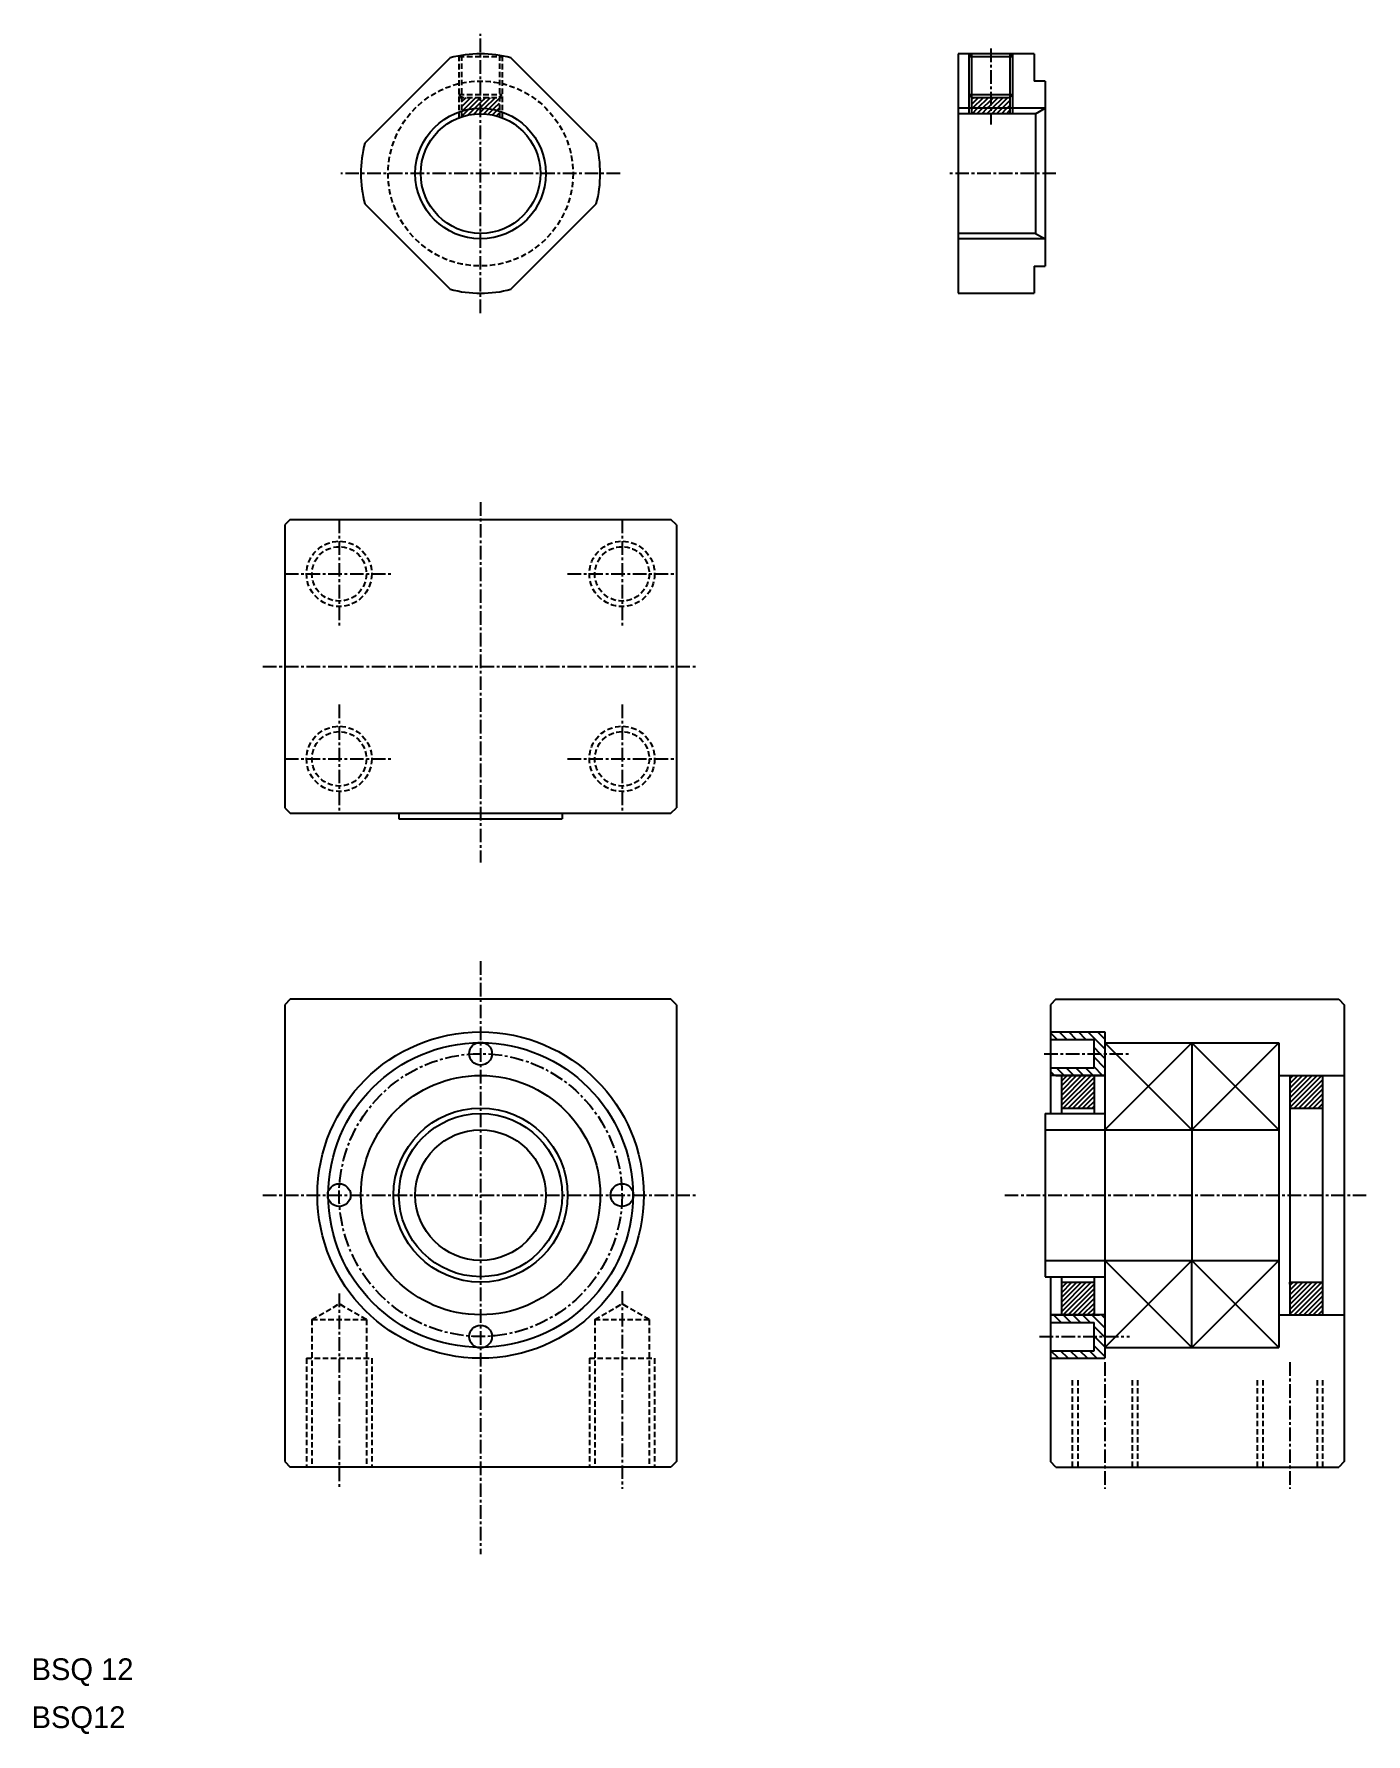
# Model space of a CAD drawing. Extents: x -2 to 120, y 55 to 211.
import ezdxf

# ---------------------------------------------------------------- set-up
doc = ezdxf.new("R2010")
doc.units = 0
doc.linetypes.add('CENTER', pattern=[2, 1.25, -0.25, 0.25, -0.25])
doc.linetypes.add('DASHED', pattern=[0.75, 0.5, -0.25])
doc.layers.get('0').update_dxf_attribs({"linetype": 'CONTINUOUS'})
doc.layers.add('CENTER', color=1, linetype='CENTER')

# ---------------------------------------------------------------- blocks, each defined once
blk = doc.blocks.new('*X27')
at = {"color": 0, "linetype": 'CONTINUOUS'}
for p, q in [((91.88, 118.75), (91.27, 119.36)), ((92.76, 118.75), (92.06, 119.45)), ((93.64, 118.75), (92.94, 119.45)), ((94.53, 118.75), (93.83, 119.45)), ((96.27, 117.89), (94.71, 119.45)), ((96.27, 118.78), (95.6, 119.45)), ((95.83, 117.45), (95.27, 118.01)), ((96.27, 117.01), (95.83, 117.45)), ((91.64, 115.45), (91.27, 115.82)), ((92.53, 115.45), (91.83, 116.15)), ((93.41, 115.45), (92.71, 116.15)), ((94.29, 115.45), (93.59, 116.15)), ((95.18, 115.45), (94.48, 116.15)), ((96.27, 116.12), (95.27, 117.12)), ((96.06, 115.45), (95.27, 116.24)), ((91.36, 92.75), (91.27, 92.84)), ((92.24, 92.75), (91.54, 93.45)), ((93.13, 92.75), (92.43, 93.45)), ((94.01, 92.75), (93.31, 93.45)), ((94.9, 92.75), (94.2, 93.45)), ((96.27, 92.26), (95.08, 93.45)), ((96.2, 91.45), (95.27, 92.37)), ((96.27, 93.14), (95.96, 93.45)), ((95.31, 91.45), (95.27, 91.49)), ((96.27, 90.49), (95.31, 91.45)), ((96.27, 91.37), (96.2, 91.45)), ((92.01, 89.45), (91.31, 90.15)), ((92.89, 89.45), (92.19, 90.15)), ((93.78, 89.45), (93.08, 90.15)), ((94.66, 89.45), (93.96, 90.15)), ((95.54, 89.45), (94.84, 90.15)), ((96.27, 89.61), (95.27, 90.61))]:
    blk.add_line(p, q, dxfattribs=at)
blk = doc.blocks.new('*X28')
at = {"color": 0, "linetype": 'CONTINUOUS'}
for p, q in [((92.27, 112.72), (95, 115.45)), ((92.27, 113.16), (94.56, 115.45)), ((92.27, 113.6), (94.11, 115.45)), ((92.27, 114.04), (93.67, 115.45)), ((92.27, 114.48), (93.23, 115.45)), ((92.27, 114.93), (92.79, 115.45)), ((92.27, 115.37), (92.35, 115.45)), ((92.44, 112.45), (95.27, 115.27)), ((92.88, 112.45), (95.27, 114.83)), ((93.32, 112.45), (95.27, 114.39)), ((93.77, 112.45), (95.27, 113.95)), ((94.21, 112.45), (95.27, 113.51)), ((94.65, 112.45), (95.27, 113.06)), ((95.09, 112.45), (95.27, 112.62)), ((92.27, 93.71), (95, 96.45)), ((92.27, 94.15), (94.56, 96.45)), ((92.27, 94.6), (94.12, 96.45)), ((92.27, 95.04), (93.68, 96.45)), ((92.27, 95.48), (93.23, 96.45)), ((92.27, 95.92), (92.79, 96.45)), ((92.27, 96.36), (92.35, 96.45)), ((92.44, 93.45), (95.27, 96.27)), ((92.88, 93.45), (95.27, 95.83)), ((93.33, 93.45), (95.27, 95.39)), ((93.77, 93.45), (95.27, 94.94)), ((94.21, 93.45), (95.27, 94.5)), ((94.65, 93.45), (95.27, 94.06)), ((95.09, 93.45), (95.27, 93.62))]:
    blk.add_line(p, q, dxfattribs=at)
blk = doc.blocks.new('*X29')
at = {"color": 0, "linetype": 'CONTINUOUS'}
for p, q in [((113.27, 112.5), (116.21, 115.45)), ((113.27, 112.94), (115.77, 115.45)), ((113.27, 113.39), (115.33, 115.45)), ((113.27, 113.83), (114.88, 115.45)), ((113.27, 114.27), (114.44, 115.45)), ((113.27, 114.71), (114, 115.45)), ((113.27, 115.15), (113.56, 115.45)), ((113.65, 112.45), (116.27, 115.06)), ((114.09, 112.45), (116.27, 114.62)), ((114.54, 112.45), (116.27, 114.18)), ((114.98, 112.45), (116.27, 113.73)), ((115.42, 112.45), (116.27, 113.29)), ((115.86, 112.45), (116.27, 112.85)), ((113.27, 93.5), (116.21, 96.45)), ((113.27, 93.94), (115.77, 96.45)), ((113.27, 94.38), (115.33, 96.45)), ((113.27, 94.82), (114.89, 96.45)), ((113.27, 95.27), (114.45, 96.45)), ((113.27, 95.71), (114, 96.45)), ((113.27, 96.15), (113.56, 96.45)), ((113.66, 93.45), (116.27, 96.06)), ((114.1, 93.45), (116.27, 95.62)), ((114.54, 93.45), (116.27, 95.17)), ((114.98, 93.45), (116.27, 94.73)), ((115.42, 93.45), (116.27, 94.29)), ((115.87, 93.45), (116.27, 93.85))]:
    blk.add_line(p, q, dxfattribs=at)

msp = doc.modelspace()

# ---------------------------------------------------------------- linework, layer by layer
for p, q in [((36.08, 208.99), (28.24, 201.14)), ((49.52, 201.14), (41.67, 208.99)), ((82.77, 209.35), (82.77, 187.35)), ((89.77, 209.35), (82.77, 209.35)), ((83.77, 209.35), (83.77, 203.85)), ((83.77, 209.1), (84.02, 209.35)), ((87.77, 209.1), (87.52, 209.35)), ((87.77, 209.35), (87.77, 203.85)), ((89.77, 209.35), (89.77, 206.85)), ((90.77, 206.85), (89.77, 206.85)), ((90.77, 206.85), (90.77, 189.85)), ((84.02, 205.35), (83.77, 205.6)), ((84.02, 205.35), (87.52, 205.35)), ((87.52, 205.35), (87.77, 205.6)), ((89.9, 203.85), (82.77, 203.85)), ((89.9, 203.85), (90.77, 204.35)), ((89.9, 203.85), (89.9, 192.85)), ((28.24, 195.55), (36.08, 187.71)), ((41.67, 187.71), (49.52, 195.55)), ((89.9, 192.85), (82.77, 192.85)), ((89.9, 192.85), (90.77, 192.35)), ((45.59, 191.63), (45.59, 191.63)), ((43.63, 189.67), (43.63, 189.67)), ((89.77, 189.85), (89.77, 187.35)), ((89.77, 189.85), (90.77, 189.85)), ((82.77, 187.35), (89.77, 187.35))]:
    msp.add_line(p, q)
at = {"color": 3, "linetype": 'DASHED'}
for p, q in [((36.88, 209.17), (36.88, 203.47)), ((36.88, 209.1), (40.88, 209.1)), ((37.13, 209.21), (37.13, 203.56)), ((40.63, 209.21), (40.63, 203.56)), ((40.88, 209.17), (40.88, 203.47)), ((36.88, 205.6), (40.88, 205.6)), ((37.13, 205.35), (36.88, 205.6)), ((36.88, 205.35), (40.88, 205.35)), ((40.63, 205.35), (40.88, 205.6)), ((23.38, 93), (25.88, 94.45)), ((28.38, 93), (25.88, 94.45)), ((49.38, 93), (51.88, 94.45)), ((54.38, 93), (51.88, 94.45)), ((23.38, 93), (23.38, 79.45)), ((23.38, 93), (28.38, 93)), ((28.38, 93), (28.38, 79.45)), ((49.38, 93), (49.38, 79.45)), ((49.38, 93), (54.38, 93)), ((54.38, 93), (54.38, 79.45)), ((22.88, 89.45), (28.88, 89.45)), ((22.88, 89.45), (22.88, 79.45)), ((28.88, 89.45), (28.88, 79.45)), ((48.88, 89.45), (54.88, 89.45)), ((48.88, 89.45), (48.88, 79.45)), ((54.88, 89.45), (54.88, 79.45)), ((93.27, 87.45), (93.27, 79.45)), ((93.77, 87.45), (93.77, 79.45)), ((98.77, 87.45), (98.77, 79.45)), ((99.27, 87.45), (99.27, 79.45)), ((110.27, 87.45), (110.27, 79.45)), ((110.77, 87.45), (110.77, 79.45)), ((115.77, 87.45), (115.77, 79.45)), ((116.27, 87.45), (116.27, 79.45))]:
    msp.add_line(p, q, dxfattribs=at)
at = {"color": 3}
for p, q in [((83.77, 209.1), (87.77, 209.1)), ((84.02, 209.35), (84.02, 203.85)), ((87.52, 209.35), (87.52, 203.85)), ((37.13, 204.48), (38, 205.35)), ((37.13, 204.93), (37.55, 205.35)), ((37.45, 204.35), (38.45, 205.35)), ((37.9, 204.35), (38.88, 205.33)), ((38.35, 204.35), (38.88, 204.88)), ((38.88, 204.43), (39.79, 205.35)), ((38.88, 204.88), (39.35, 205.35)), ((38.88, 205.33), (38.9, 205.35)), ((39.24, 204.35), (40.24, 205.35)), ((39.69, 204.35), (40.63, 205.28)), ((40.14, 204.35), (40.63, 204.83)), ((83.77, 205.6), (87.77, 205.6)), ((84.02, 204.7), (84.66, 205.35)), ((84.02, 205.15), (84.22, 205.35)), ((84.11, 204.35), (85.11, 205.35)), ((84.56, 204.35), (85.56, 205.35)), ((85.01, 204.35), (85.77, 205.1)), ((85.77, 204.66), (86.46, 205.35)), ((85.77, 205.1), (86.01, 205.35)), ((85.77, 205.33), (85.79, 205.35)), ((85.91, 204.35), (86.91, 205.35)), ((86.36, 204.35), (87.36, 205.35)), ((86.81, 204.35), (87.52, 205.06)), ((37.13, 203.58), (37.9, 204.35)), ((37.13, 204.03), (37.45, 204.35)), ((37.72, 203.73), (38.35, 204.35)), ((38.26, 203.81), (38.79, 204.35)), ((38.74, 203.85), (38.88, 203.98)), ((38.79, 204.35), (38.88, 204.43)), ((38.88, 203.98), (39.24, 204.35)), ((39.18, 203.84), (39.69, 204.35)), ((39.59, 203.8), (40.14, 204.35)), ((39.98, 203.74), (40.59, 204.35)), ((40.34, 203.65), (40.63, 203.94)), ((40.59, 204.35), (40.63, 204.39)), ((90.77, 204.35), (82.77, 204.35)), ((84.02, 204.25), (84.11, 204.35)), ((84.06, 203.85), (84.56, 204.35)), ((84.51, 203.85), (85.01, 204.35)), ((84.96, 203.85), (85.46, 204.35)), ((85.41, 203.85), (85.77, 204.21)), ((85.46, 204.35), (85.77, 204.66)), ((85.77, 204.21), (85.91, 204.35)), ((85.86, 203.85), (86.36, 204.35)), ((86.31, 203.85), (86.81, 204.35)), ((86.76, 203.85), (87.26, 204.35)), ((87.21, 203.85), (87.52, 204.16)), ((87.26, 204.35), (87.52, 204.61)), ((90.77, 192.35), (82.77, 192.35))]:
    msp.add_line(p, q, dxfattribs=at)
at = {"color": 7, "linetype": 'CONTINUOUS'}
for p, q in [((21.38, 166.55), (20.88, 166.05)), ((20.88, 166.05), (20.88, 140.05)), ((21.38, 166.55), (56.38, 166.55)), ((56.88, 166.05), (56.38, 166.55)), ((56.88, 166.05), (56.88, 140.05)), ((20.88, 140.05), (21.38, 139.55)), ((21.38, 139.55), (56.38, 139.55)), ((31.38, 139.55), (31.38, 139.05)), ((46.38, 139.55), (46.38, 139.05)), ((56.38, 139.55), (56.88, 140.05)), ((31.38, 139.05), (46.38, 139.05)), ((21.38, 122.45), (20.88, 121.95)), ((20.88, 121.95), (20.88, 79.95)), ((56.38, 122.45), (21.38, 122.45)), ((56.88, 121.95), (56.38, 122.45)), ((56.88, 121.95), (56.88, 79.95)), ((91.77, 122.45), (91.27, 121.95)), ((91.27, 121.95), (91.27, 111.95)), ((91.77, 122.45), (117.77, 122.45)), ((117.77, 122.45), (118.27, 121.95)), ((118.27, 121.95), (118.27, 79.95)), ((91.27, 119.45), (96.27, 119.45)), ((96.27, 119.45), (96.27, 89.45)), ((91.27, 118.75), (95.27, 118.75)), ((95.27, 116.15), (95.27, 118.75)), ((96.27, 118.45), (96.27, 90.45)), ((96.27, 118.45), (96.27, 90.45)), ((96.27, 118.45), (112.27, 118.45)), ((96.27, 118.45), (112.27, 118.45)), ((104.27, 118.45), (104.27, 98.45)), ((112.27, 118.45), (112.27, 90.45)), ((112.27, 118.45), (112.27, 90.45)), ((91.27, 116.15), (95.27, 116.15)), ((96.27, 115.45), (91.27, 115.45)), ((91.77, 115.45), (96.27, 115.45)), ((92.27, 115.45), (92.27, 111.95)), ((95.27, 115.45), (95.27, 111.95)), ((112.27, 115.45), (118.27, 115.45)), ((113.27, 115.45), (118.27, 115.45)), ((113.27, 115.45), (113.27, 93.45)), ((116.27, 115.45), (116.27, 93.45)), ((113.27, 112.65), (113.27, 112.45)), ((90.77, 111.95), (90.77, 96.95)), ((90.77, 111.95), (96.27, 111.95)), ((92.27, 112.45), (95.27, 112.45)), ((113.27, 112.45), (116.27, 112.45)), ((90.77, 110.45), (96.27, 110.45)), ((96.27, 110.45), (112.27, 110.45)), ((90.77, 98.45), (96.27, 98.45)), ((96.27, 98.45), (112.27, 98.45)), ((104.27, 90.45), (104.27, 98.45)), ((90.77, 96.95), (96.27, 96.95)), ((91.27, 96.95), (91.27, 79.95)), ((92.27, 96.95), (92.27, 93.45)), ((95.27, 96.95), (95.27, 93.45)), ((92.27, 96.45), (95.27, 96.45)), ((113.27, 96.45), (116.27, 96.45)), ((113.27, 96.25), (113.27, 96.45)), ((91.27, 93.45), (95.77, 93.45)), ((96.27, 93.45), (91.27, 93.45)), ((91.27, 92.75), (95.27, 92.75)), ((95.27, 90.15), (95.27, 92.75)), ((112.27, 93.45), (118.27, 93.45)), ((113.27, 93.45), (118.27, 93.45)), ((91.27, 90.15), (95.27, 90.15)), ((91.27, 89.45), (96.27, 89.45)), ((96.27, 90.45), (112.27, 90.45)), ((96.27, 90.45), (112.27, 90.45)), ((20.88, 79.95), (21.38, 79.45)), ((56.88, 79.95), (56.38, 79.45)), ((91.77, 79.45), (91.27, 79.95)), ((118.27, 79.95), (117.77, 79.45)), ((56.38, 79.45), (21.38, 79.45)), ((91.77, 79.45), (117.77, 79.45))]:
    msp.add_line(p, q, dxfattribs=at)
at = {"color": 3, "linetype": 'CONTINUOUS'}
for p, q in [((96.27, 118.45), (104.27, 110.45)), ((104.27, 118.45), (96.27, 110.45)), ((104.27, 118.45), (112.27, 110.45)), ((112.27, 118.45), (104.27, 110.45)), ((96.27, 98.45), (104.27, 90.45)), ((104.27, 98.45), (96.27, 90.45)), ((104.27, 98.45), (112.27, 90.45)), ((112.27, 98.45), (104.27, 90.45))]:
    msp.add_line(p, q, dxfattribs=at)
at = {"color": 3, "linetype": 'DASHED'}
for centre, radius in [((38.88, 198.35), 8.5), ((25.88, 161.55), 3), ((51.88, 161.55), 3), ((25.88, 161.55), 2.5), ((51.88, 161.55), 2.5), ((25.88, 144.55), 3), ((25.88, 144.55), 2.5), ((51.88, 144.55), 3), ((51.88, 144.55), 2.5)]:
    msp.add_circle(centre, radius, dxfattribs=at)
at = {"color": 3}
msp.add_circle((38.88, 198.35), 6, dxfattribs=at)
msp.add_circle((38.88, 198.35), 5.5)
at = {"color": 7, "linetype": 'CONTINUOUS'}
for centre, radius in [((38.88, 104.45), 15), ((38.88, 117.45), 1.05), ((38.88, 104.45), 11), ((38.88, 104.45), 7.5), ((38.88, 104.45), 6), ((25.88, 104.45), 1.05), ((51.88, 104.45), 1.05), ((38.88, 91.45), 1.05)]:
    msp.add_circle(centre, radius, dxfattribs=at)
at = {"color": 3, "linetype": 'CONTINUOUS'}
for radius in [14, 8]:
    msp.add_circle((38.88, 104.45), radius, dxfattribs=at)
for start, end in [(75.2726, 104.7274), (165.2726, 194.7274), (345.2726, 14.7274), (255.2726, 284.7274)]:
    msp.add_arc((38.88, 198.35), 11, start, end)
at = {"layer": 'CENTER', "color": 1, "linetype": 'CENTER'}
for p, q in [((38.88, 185.52), (38.88, 211.18)), ((85.77, 209.85), (85.77, 202.85)), ((51.7, 198.35), (26.05, 198.35)), ((91.77, 198.35), (81.77, 198.35)), ((38.88, 168.13), (38.88, 135.03)), ((25.88, 166.55), (25.88, 156.55)), ((51.88, 166.55), (51.88, 156.55)), ((20.88, 161.55), (30.88, 161.55)), ((46.88, 161.55), (56.88, 161.55)), ((18.88, 153.05), (58.88, 153.05)), ((25.88, 149.55), (25.88, 139.55)), ((51.88, 149.55), (51.88, 139.55)), ((20.88, 144.55), (30.88, 144.55)), ((46.88, 144.55), (56.88, 144.55)), ((38.88, 125.95), (38.88, 71.45)), ((90.68, 117.45), (98.52, 117.45)), ((18.88, 104.45), (58.88, 104.45)), ((87.06, 104.45), (120.27, 104.45)), ((25.88, 95.39), (25.88, 77.45)), ((51.88, 95.61), (51.88, 77.45)), ((90.27, 91.45), (98.52, 91.45)), ((96.27, 89.08), (96.27, 77.45)), ((113.27, 89.08), (113.27, 77.45))]:
    msp.add_line(p, q, dxfattribs=at)
msp.add_circle((38.88, 104.45), 13, dxfattribs=at)

# ---------------------------------------------------------------- block references
at = {"color": 3, "linetype": 'CONTINUOUS'}
for name in ['*X27', '*X28', '*X29']:
    msp.add_blockref(name, (0, 0), dxfattribs=at)

# ---------------------------------------------------------------- texts
at = {"color": 7, "linetype": 'CONTINUOUS'}
for s, p in [('BSQ 12', (-2.39, 59.87)), ('BSQ12', (-2.39, 55.46))]:
    msp.add_text(s, height=2, dxfattribs=at).set_placement(p)

doc.saveas('drawing.dxf')
